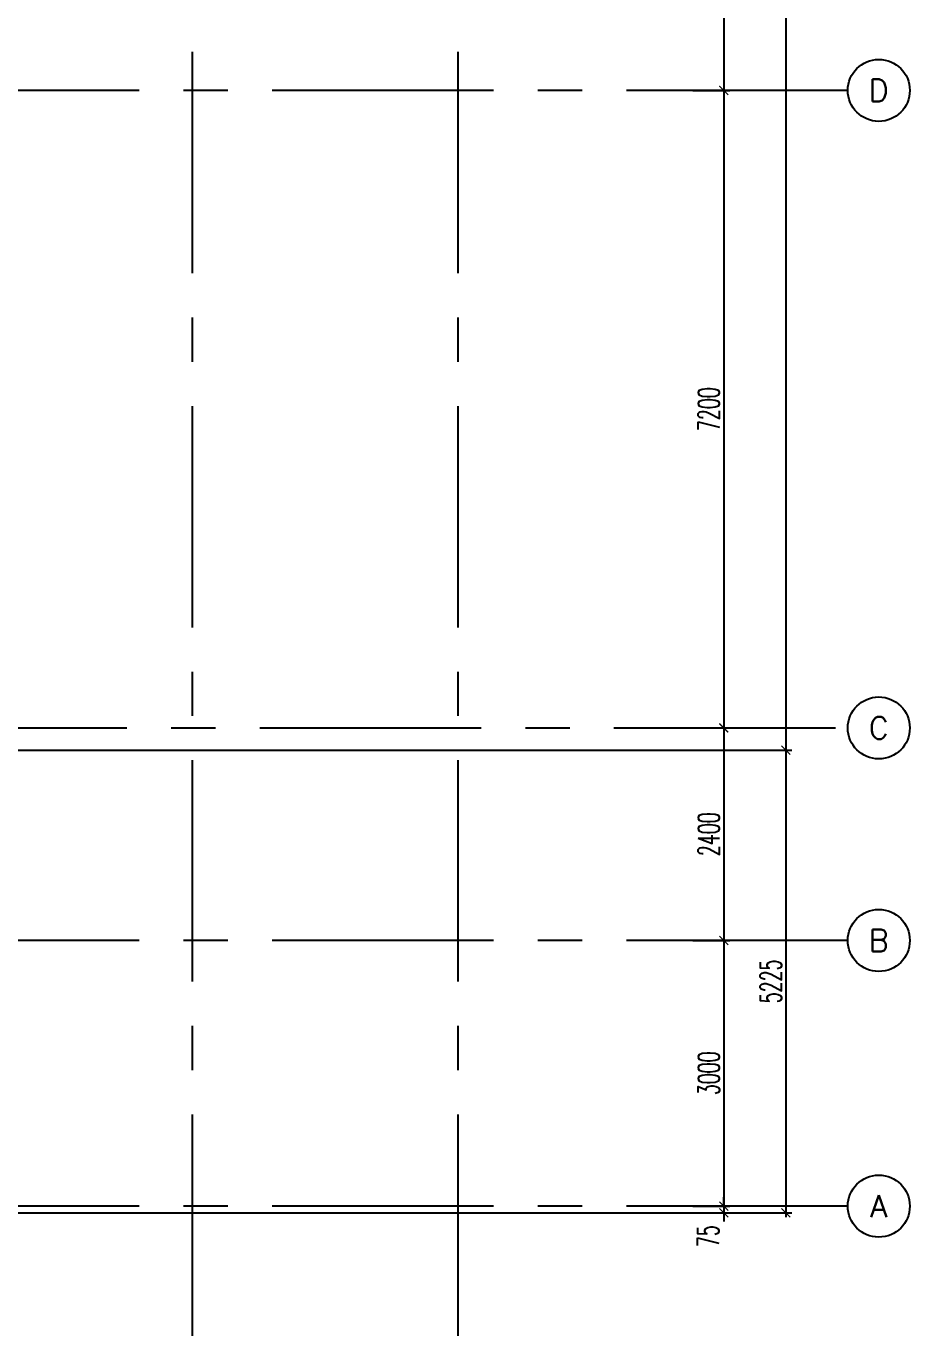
# Model space of a CAD drawing. Extents: x -0.4 to 93.5, y -1.1 to 78.4.
# Drawn here: x 83.56 to 93.53, y -1.11 to 13.67 of the extents above; entities that cross this region are included whole.
import ezdxf
from ezdxf.enums import TextEntityAlignment as Align

# ---------------------------------------------------------------- set-up
doc = ezdxf.new("R2010")
doc.units = 0
doc.header["$MEASUREMENT"] = 0
doc.header["$PDMODE"] = 34
doc.linetypes.add('CENTERX2', pattern=[4, 2.5, -0.5, 0.5, -0.5])
doc.layers.get('0').update_dxf_attribs({"color": 11, "linetype": 'CONTINUOUS'})
doc.layers.get('DEFPOINTS').update_dxf_attribs({"color": 11, "linetype": 'CONTINUOUS'})
for name, color, linetype in [('AX-CR', 11, 'CONTINUOUS'), ('AX-DIM', 11, 'CONTINUOUS'), ('AX-TXT', 11, 'CONTINUOUS'), ('AXES', 11, 'CENTERX2')]:
    doc.layers.add(name, color=color, linetype=linetype)
doc.styles.add('ROMANS', font='ROMANS.shx', dxfattribs={"width": 0.6})
doc.dimstyles.new('STANDARD in', dxfattribs={"dimtxt": 0.24, "dimasz": 0.1, "dimexe": 0.07, "dimexo": 0.05, "dimgap": 0.05, "dimtad": 1, "dimdec": 0, "dimlfac": 1000, "dimzin": 0, "dimdsep": 46, "dimtxsty": 'ROMANS', "dimblk": 'ARCHTICK', "dimcen": 0.05, "dimdle": 0.05, "dimclrd": 7, "dimclre": 7, "dimclrt": 2, "dimadec": 0, "dimazin": 0, "dimtfac": 1, "dimtdec": 0, "dimtmove": 2, "dimatfit": 3, "dimldrblk": 'ARCHTICK', "dimfxl": 0, "dimtolj": 1, "dimtzin": 0, "dimarcsym": 0})

# ---------------------------------------------------------------- blocks, each defined once
blk = doc.blocks.new('_ARCHTICK')
at = {"color": 0, "linetype": 'ByBlock', "const_width": 0.15}
blk.add_lwpolyline([(-0.5, -0.5), (0.5, 0.5)], dxfattribs=at)
blk = doc.blocks.new('*D161')
at = {"layer": 'AX-DIM', "color": 7, "lineweight": -2, "ltscale": 0.3}
for p, q in [((91.482, 5.5), (92.202, 5.5)), ((92.132, 5.55), (92.132, 0.225)), ((49.537, 0.275), (92.202, 0.275))]:
    blk.add_line(p, q, dxfattribs=at)
at = {"layer": 'DEFPOINTS', "color": 0, "ltscale": 0.3}
for p in [(91.432, 5.5), (49.487, 0.275), (92.132, 0.275)]:
    blk.add_point(p, dxfattribs=at)
at = {"layer": 'AX-DIM', "color": 7, "lineweight": -2, "ltscale": 0.3, "xscale": 0.1, "yscale": 0.1, "zscale": 0.1}
for p, rotation in [((92.132, 5.5), 90), ((92.132, 0.275), 270)]:
    blk.add_blockref('_ARCHTICK', p, dxfattribs=dict(at, rotation=rotation))
at = {"layer": 'AX-DIM', "color": 2, "ltscale": 0.3, "insert": (91.962, 2.888), "char_height": 0.24, "attachment_point": 5, "rotation": 90, "style": 'ROMANS'}
blk.add_mtext('\\A1;5225', dxfattribs=at)
blk = doc.blocks.new('AXR')
at = {"layer": 'AX-CR'}
blk.add_circle((350, 0), 350, dxfattribs=at)
at = {"layer": 'AX-TXT', "style": 'ROMANS'}
blk.add_attdef('AX', text='', height=250, dxfattribs=at).set_placement((350, 0), align=Align.MIDDLE)
blk = doc.blocks.new('*D160')
at = {"layer": 'AX-DIM', "color": 7, "lineweight": -2, "ltscale": 0.3}
for p, q in [((83.332, 64.82), (92.202, 64.82)), ((92.132, 64.87), (92.132, 5.45)), ((83.332, 5.5), (92.202, 5.5))]:
    blk.add_line(p, q, dxfattribs=at)
at = {"layer": 'DEFPOINTS', "color": 0, "ltscale": 0.3}
for p in [(83.282, 64.82), (83.282, 5.5), (92.132, 5.5)]:
    blk.add_point(p, dxfattribs=at)
at = {"layer": 'AX-DIM', "color": 7, "lineweight": -2, "ltscale": 0.3, "xscale": 0.1, "yscale": 0.1, "zscale": 0.1}
for p, rotation in [((92.132, 64.82), 90), ((92.132, 5.5), 270)]:
    blk.add_blockref('_ARCHTICK', p, dxfattribs=dict(at, rotation=rotation))
at = {"layer": 'AX-DIM', "color": 2, "ltscale": 0.3, "insert": (91.962, 35.16), "char_height": 0.24, "attachment_point": 5, "rotation": 90, "style": 'ROMANS'}
blk.add_mtext('\\A1;59320', dxfattribs=at)
blk = doc.blocks.new('*D159')
at = {"layer": 'AX-DIM', "color": 7, "lineweight": -2, "ltscale": 0.3}
for p, q in [((91.082, 12.95), (91.502, 12.95)), ((91.432, 13), (91.432, 5.7)), ((91.082, 5.75), (91.502, 5.75))]:
    blk.add_line(p, q, dxfattribs=at)
at = {"layer": 'DEFPOINTS', "color": 0, "ltscale": 0.3}
for p in [(91.032, 12.95), (91.032, 5.75), (91.432, 5.75)]:
    blk.add_point(p, dxfattribs=at)
at = {"layer": 'AX-DIM', "color": 7, "lineweight": -2, "ltscale": 0.3, "xscale": 0.1, "yscale": 0.1, "zscale": 0.1}
for p, rotation in [((91.432, 12.95), 90), ((91.432, 5.75), 270)]:
    blk.add_blockref('_ARCHTICK', p, dxfattribs=dict(at, rotation=rotation))
at = {"layer": 'AX-DIM', "color": 2, "ltscale": 0.3, "insert": (91.262, 9.35), "char_height": 0.24, "attachment_point": 5, "rotation": 90, "style": 'ROMANS'}
blk.add_mtext('\\A1;7200', dxfattribs=at)
blk = doc.blocks.new('*D158')
at = {"layer": 'AX-DIM', "color": 7, "lineweight": -2, "ltscale": 0.3}
for p, q in [((91.432, 5.8), (91.432, 3.3)), ((91.082, 5.75), (91.502, 5.75)), ((91.082, 3.35), (91.502, 3.35))]:
    blk.add_line(p, q, dxfattribs=at)
at = {"layer": 'DEFPOINTS', "color": 0, "ltscale": 0.3}
for p in [(91.032, 5.75), (91.032, 3.35), (91.432, 3.35)]:
    blk.add_point(p, dxfattribs=at)
at = {"layer": 'AX-DIM', "color": 7, "lineweight": -2, "ltscale": 0.3, "xscale": 0.1, "yscale": 0.1, "zscale": 0.1}
for p, rotation in [((91.432, 5.75), 90), ((91.432, 3.35), 270)]:
    blk.add_blockref('_ARCHTICK', p, dxfattribs=dict(at, rotation=rotation))
at = {"layer": 'AX-DIM', "color": 2, "ltscale": 0.3, "insert": (91.262, 4.55), "char_height": 0.24, "attachment_point": 5, "rotation": 90, "style": 'ROMANS'}
blk.add_mtext('\\A1;2400', dxfattribs=at)
blk = doc.blocks.new('*D157')
at = {"layer": 'AX-DIM', "color": 7, "lineweight": -2, "ltscale": 0.3}
for p, q in [((91.082, 3.35), (91.502, 3.35)), ((91.432, 3.4), (91.432, 0.3)), ((91.082, 0.35), (91.502, 0.35))]:
    blk.add_line(p, q, dxfattribs=at)
at = {"layer": 'DEFPOINTS', "color": 0, "ltscale": 0.3}
for p in [(91.032, 3.35), (91.032, 0.35), (91.432, 0.35)]:
    blk.add_point(p, dxfattribs=at)
at = {"layer": 'AX-DIM', "color": 7, "lineweight": -2, "ltscale": 0.3, "xscale": 0.1, "yscale": 0.1, "zscale": 0.1}
for p, rotation in [((91.432, 3.35), 90), ((91.432, 0.35), 270)]:
    blk.add_blockref('_ARCHTICK', p, dxfattribs=dict(at, rotation=rotation))
at = {"layer": 'AX-DIM', "color": 2, "ltscale": 0.3, "insert": (91.262, 1.85), "char_height": 0.24, "attachment_point": 5, "rotation": 90, "style": 'ROMANS'}
blk.add_mtext('\\A1;3000', dxfattribs=at)
blk = doc.blocks.new('*D156')
at = {"layer": 'AX-DIM', "color": 7, "lineweight": -2, "ltscale": 0.3}
for p, q in [((91.432, 0.35), (91.432, 0.45)), ((91.082, 0.35), (91.502, 0.35)), ((91.432, 0.35), (91.432, 0.275)), ((91.082, 0.275), (91.502, 0.275)), ((91.432, 0.275), (91.432, 0.175))]:
    blk.add_line(p, q, dxfattribs=at)
at = {"layer": 'DEFPOINTS', "color": 0, "ltscale": 0.3}
for p in [(91.032, 0.35), (91.032, 0.275), (91.432, 0.275)]:
    blk.add_point(p, dxfattribs=at)
at = {"layer": 'AX-DIM', "color": 7, "lineweight": -2, "ltscale": 0.3, "xscale": 0.1, "yscale": 0.1, "zscale": 0.1}
for p, rotation in [((91.432, 0.35), 270), ((91.432, 0.275), 90)]:
    blk.add_blockref('_ARCHTICK', p, dxfattribs=dict(at, rotation=rotation))
at = {"layer": 'AX-DIM', "color": 2, "ltscale": 0.3, "insert": (91.257, 0.011), "char_height": 0.24, "attachment_point": 5, "rotation": 90, "style": 'ROMANS'}
blk.add_mtext('\\A1;75', dxfattribs=at)
blk = doc.blocks.new('*D152')
at = {"layer": 'AX-DIM', "color": 7, "lineweight": -2, "ltscale": 0.3}
for p, q in [((91.432, 16.6), (91.432, 12.9)), ((91.082, 16.55), (91.502, 16.55)), ((91.082, 12.95), (91.502, 12.95))]:
    blk.add_line(p, q, dxfattribs=at)
at = {"layer": 'DEFPOINTS', "color": 0, "ltscale": 0.3}
for p in [(91.032, 16.55), (91.032, 12.95), (91.432, 12.95)]:
    blk.add_point(p, dxfattribs=at)
at = {"layer": 'AX-DIM', "color": 7, "lineweight": -2, "ltscale": 0.3, "xscale": 0.1, "yscale": 0.1, "zscale": 0.1}
for p, rotation in [((91.432, 16.55), 90), ((91.432, 12.95), 270)]:
    blk.add_blockref('_ARCHTICK', p, dxfattribs=dict(at, rotation=rotation))
at = {"layer": 'AX-DIM', "color": 2, "ltscale": 0.3, "insert": (91.262, 14.75), "char_height": 0.24, "attachment_point": 5, "rotation": 90, "style": 'ROMANS'}
blk.add_mtext('\\A1;3600', dxfattribs=at)

msp = doc.modelspace()

# ---------------------------------------------------------------- linework, layer by layer
at = {"layer": 'AXES'}
for p, q in [((85.4324, -1.1143), (85.4324, 77.6984)), ((88.4324, -1.1143), (88.4324, 77.6984)), ((92.8324, 12.95), (40.7424, 12.95)), ((22.1924, 5.75), (92.8324, 5.75)), ((92.8324, 3.35), (40.7424, 3.35)), ((92.8324, 0.35), (40.7424, 0.35))]:
    msp.add_line(p, q, dxfattribs=at)

# ---------------------------------------------------------------- block references
at = {"layer": 'AXES', "xscale": 0.001, "yscale": 0.001, "zscale": 0.001}
for p, values in [((92.8324, 12.95), {'AX': 'D'}), ((92.8324, 5.75), {'AX': 'C'}), ((92.8324, 3.35), {'AX': 'B'}), ((92.8324, 0.35), {'AX': 'A'})]:
    msp.add_blockref('AXR', p, dxfattribs=at).add_auto_attribs(values)

# ---------------------------------------------------------------- dimensions: what is measured, and where the dimension line sits
at = {"layer": 'AX-DIM'}
for base, p1, p2, picture, middle in [((92.1324, 5.5), (83.2824, 64.82), (83.2824, 5.5), '*D160', (91.9624, 35.16)), ((91.4324, 12.95), (91.0324, 16.55), (91.0324, 12.95), '*D152', (91.2624, 14.75)), ((91.4324, 5.75), (91.0324, 12.95), (91.0324, 5.75), '*D159', (91.2624, 9.35)), ((91.4324, 3.35), (91.0324, 5.75), (91.0324, 3.35), '*D158', (91.2624, 4.55)), ((92.1324, 0.275), (91.4324, 5.5), (49.4874, 0.275), '*D161', (91.9624, 2.8875)), ((91.4324, 0.35), (91.0324, 3.35), (91.0324, 0.35), '*D157', (91.2624, 1.85))]:
    dim = msp.add_linear_dim(base=base, p1=p1, p2=p2, angle=270, dimstyle='STANDARD in', dxfattribs=at)
    dim.commit()
    dim.dimension.update_dxf_attribs({"geometry": picture, "text_midpoint": middle})
dim = msp.add_linear_dim(base=(91.4324, 0.275), p1=(91.0324, 0.35), p2=(91.0324, 0.275), angle=270, dimstyle='STANDARD in', dxfattribs=at)
dim.commit()
dim.dimension.update_dxf_attribs({"geometry": '*D156', "text_midpoint": (91.2574, 0.0105), "dimtype": 160})

doc.saveas('drawing.dxf')
